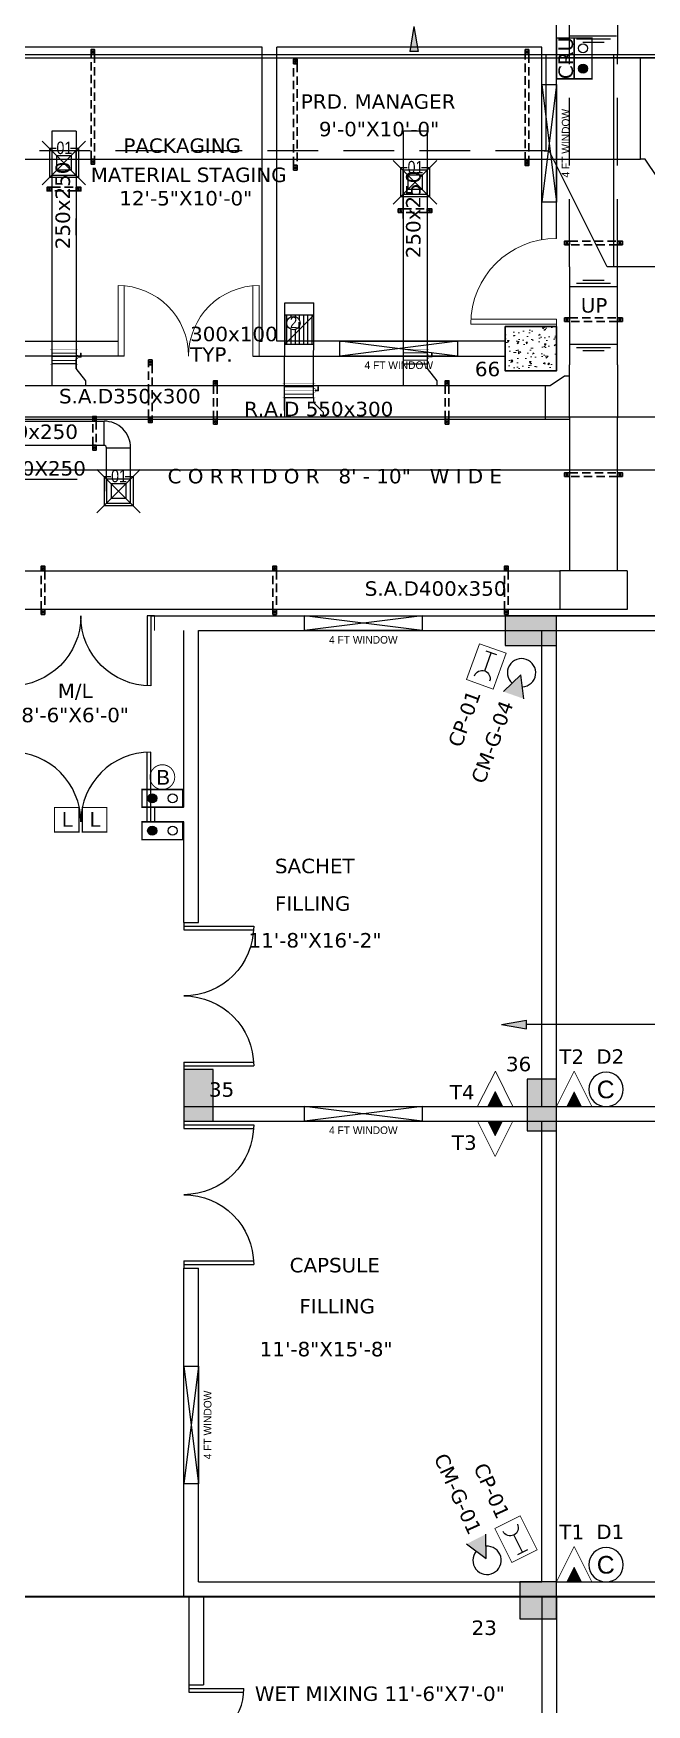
# Model space of a CAD drawing. Header units: millimetres. Extents: x -5691 to 68617, y -23008 to 84113.
# Drawn here: x 6824 to 13176, y 16027 to 33340 of the extents above; entities that cross this region are included whole.
import ezdxf
from ezdxf.enums import TextEntityAlignment as Align

# ---------------------------------------------------------------- set-up
doc = ezdxf.new("R2010")
doc.units = ezdxf.units.MM
doc.header["$LTSCALE"] = 700
doc.header["$MEASUREMENT"] = 0
doc.set_wipeout_variables(frame=1)
doc.linetypes.add('HIDDEN', pattern=[0.375, 0.25, -0.125])
for name, color, linetype, lineweight in [('architactur xref$0$AR. COLUMN', 8, 'Continuous', 30), ('architactur xref$0$AR. R.C.C HATCH', 8, 'Continuous', 9), ('SA-HANGERS', 21, 'Continuous', 30), ('VCD', 1, 'Continuous', 20)]:
    doc.layers.add(name, color=color, linetype=linetype, lineweight=lineweight)
for name, color, linetype in [('architactur xref$0$COLUMN', 8, 'Continuous'), ('architactur xref$0$COLUMN HATCH', 8, 'Continuous'), ('architactur xref$0$EL- DATA POINT', 8, 'Continuous'), ('architactur xref$0$EL- DOOR INTERLOCKING', 8, 'Continuous'), ('architactur xref$0$EL- TELEPHONE', 8, 'Continuous'), ('architactur xref$0$MAA - CCTV - ZAI', 8, 'Continuous'), ('architactur xref$0$MAA-PP.1', 8, 'Continuous'), ('architactur xref$0$TEXT', 8, 'Continuous'), ('architactur xref$0$WALL', 8, 'Continuous'), ('architactur xref$0$WINDOOW', 8, 'Continuous'), ('duct size', 7, 'Continuous'), ('rcp$0$01-dif', 76, 'Continuous'), ('rcp$0$Return grill 300x300', 5, 'Continuous'), ('rcp$0$RETURN GRILL-600x300', 5, 'Continuous'), ('rcp$0$WO DIFFUSER', 78, 'Continuous'), ('rcp$0$X-REF', 8, 'Continuous'), ('Return Ahu-05', 1, 'Continuous'), ('Return Ahu-06', 1, 'Continuous'), ('Supply Ahu-03', 3, 'Continuous'), ('Supply Ahu-05', 3, 'Continuous'), ('Supply Ahu-06', 3, 'Continuous'), ('TEXT', 7, 'Continuous'), ('X-REF', 8, 'Continuous')]:
    doc.layers.add(name, color=color, linetype=linetype)
doc.styles.add('architactur xref$0$AAFONT', font='stylu.ttf')
doc.styles.add('architactur xref$0$H St Bt', font='stylu.ttf')
doc.styles.add('architactur xref$0$style2', font='arial.ttf', dxfattribs={"height": 9})
doc.styles.add('architactur xref$0$VERDANA', font='verdana.ttf')
doc.styles.add('rcp$0$style1', font='ARIALN.TTF')
doc.styles.get("Standard").update_dxf_attribs({"font": 'romans.shx', "height": 200})
doc.styles.add('VERDANA', font='verdana.ttf')
doc.dimstyles.get("Standard").update_dxf_attribs({"dimtxt": 0.18, "dimasz": 0.18, "dimexe": 0.18, "dimexo": 0.0625, "dimgap": 0.09, "dimtad": 0, "dimtih": 1, "dimtoh": 1, "dimdec": 4, "dimzin": 0, "dimdsep": 46, "dimtxsty": 'Standard', "dimcen": 0.09, "dimadec": 0, "dimazin": 0, "dimtfac": 1, "dimtdec": 4, "dimtofl": 0, "dimtmove": 0, "dimatfit": 3, "dimfxl": 1, "dimtolj": 1, "dimtzin": 0, "dimarcsym": 0})

# ---------------------------------------------------------------- blocks, each defined once
blk = doc.blocks.new('*U13')
for p, q in [((0, 0), (0, 37)), ((500, 0), (500, 37))]:
    blk.add_line(p, q)
for points in [[(0, 0), (-50, 0), (-50, 37), (0, 37)], [(500, 37), (550, 37), (550, 0), (500, 0)]]:
    blk.add_lwpolyline(points)
at = {"linetype": 'HIDDEN', "ltscale": 0.5}
for points in [[(0, 37), (500, 37)], [(500, 0), (0, 0)]]:
    blk.add_lwpolyline(points, dxfattribs=at)
for centre in [(-25, 18), (525, 18)]:
    blk.add_circle(centre, 8.44)
blk = doc.blocks.new('*U14')
for p, q in [((0, 0), (0, 37)), ((400, 0), (400, 37))]:
    blk.add_line(p, q)
for points in [[(0, 0), (-50, 0), (-50, 37), (0, 37)], [(400, 37), (450, 37), (450, 0), (400, 0)]]:
    blk.add_lwpolyline(points)
at = {"linetype": 'HIDDEN', "ltscale": 0.5}
for points in [[(0, 37), (400, 37)], [(400, 0), (0, 0)]]:
    blk.add_lwpolyline(points, dxfattribs=at)
for centre in [(-25, 18), (425, 18)]:
    blk.add_circle(centre, 8.44)
blk = doc.blocks.new('*U15')
for p, q in [((0, 0), (0, 37)), ((250, 0), (250, 37))]:
    blk.add_line(p, q)
for points in [[(0, 0), (-50, 0), (-50, 37), (0, 37)], [(250, 37), (300, 37), (300, 0), (250, 0)]]:
    blk.add_lwpolyline(points)
at = {"linetype": 'HIDDEN', "ltscale": 0.5}
for points in [[(0, 37), (250, 37)], [(250, 0), (0, 0)]]:
    blk.add_lwpolyline(points, dxfattribs=at)
for centre in [(-25, 18), (275, 18)]:
    blk.add_circle(centre, 8.44)
blk = doc.blocks.new('*U17')
for p, q in [((0, 0), (0, 37)), ((250, 0), (250, 37))]:
    blk.add_line(p, q)
for points in [[(0, 0), (-50, 0), (-50, 37), (0, 37)], [(250, 37), (300, 37), (300, 0), (250, 0)]]:
    blk.add_lwpolyline(points)
at = {"linetype": 'HIDDEN', "ltscale": 0.5}
for points in [[(0, 37), (250, 37)], [(250, 0), (0, 0)]]:
    blk.add_lwpolyline(points, dxfattribs=at)
for centre in [(-25, 18), (275, 18)]:
    blk.add_circle(centre, 8.44)
blk = doc.blocks.new('*U108')
for p, q in [((0, 0), (0, 37)), ((550, 0), (550, 37))]:
    blk.add_line(p, q)
for points in [[(0, 0), (-50, 0), (-50, 37), (0, 37)], [(550, 37), (600, 37), (600, 0), (550, 0)]]:
    blk.add_lwpolyline(points)
at = {"linetype": 'HIDDEN', "ltscale": 0.5}
for points in [[(0, 37), (550, 37)], [(550, 0), (0, 0)]]:
    blk.add_lwpolyline(points, dxfattribs=at)
for centre in [(-25, 18), (575, 18)]:
    blk.add_circle(centre, 8.44)
blk = doc.blocks.new('*U18')
for p, q in [((0, 0), (0, 37)), ((350, 0), (350, 37))]:
    blk.add_line(p, q)
for points in [[(0, 0), (-50, 0), (-50, 37), (0, 37)], [(350, 37), (400, 37), (400, 0), (350, 0)]]:
    blk.add_lwpolyline(points)
at = {"linetype": 'HIDDEN', "ltscale": 0.5}
for points in [[(0, 37), (350, 37)], [(350, 0), (0, 0)]]:
    blk.add_lwpolyline(points, dxfattribs=at)
for centre in [(-25, 18), (375, 18)]:
    blk.add_circle(centre, 8.44)
blk = doc.blocks.new('*U121')
for p, q in [((0, 0), (0, 37)), ((1086, 0), (1086, 37))]:
    blk.add_line(p, q)
for points in [[(0, 0), (-50, 0), (-50, 37), (0, 37)], [(1086, 37), (1136, 37), (1136, 0), (1086, 0)]]:
    blk.add_lwpolyline(points)
at = {"linetype": 'HIDDEN', "ltscale": 0.5}
for points in [[(0, 37), (1086, 37)], [(1086, 0), (0, 0)]]:
    blk.add_lwpolyline(points, dxfattribs=at)
for centre in [(-25, 18), (1111, 18)]:
    blk.add_circle(centre, 8.44)
blk = doc.blocks.new('*U21')
for p, q in [((0, 0), (0, 37)), ((1050, 0), (1050, 37))]:
    blk.add_line(p, q)
for points in [[(0, 0), (-50, 0), (-50, 37), (0, 37)], [(1050, 37), (1100, 37), (1100, 0), (1050, 0)]]:
    blk.add_lwpolyline(points)
at = {"linetype": 'HIDDEN', "ltscale": 0.5}
for points in [[(0, 37), (1050, 37)], [(1050, 0), (0, 0)]]:
    blk.add_lwpolyline(points, dxfattribs=at)
for centre in [(-25, 18), (1075, 18)]:
    blk.add_circle(centre, 8.44)
blk = doc.blocks.new('*U122')
for p, q in [((0, 0), (0, 37)), ((1101, 0), (1101, 37))]:
    blk.add_line(p, q)
for points in [[(0, 0), (-50, 0), (-50, 37), (0, 37)], [(1101, 37), (1151, 37), (1151, 0), (1101, 0)]]:
    blk.add_lwpolyline(points)
at = {"linetype": 'HIDDEN', "ltscale": 0.5}
for points in [[(0, 37), (1101, 37)], [(1101, 0), (0, 0)]]:
    blk.add_lwpolyline(points, dxfattribs=at)
for centre in [(-25, 18), (1126, 18)]:
    blk.add_circle(centre, 8.44)
blk = doc.blocks.new('architactur xref$0$b d')
at = {"layer": 'architactur xref$0$WINDOOW', "color": 0, "lineweight": 0}
for p, q in [((67237.44, 17555.04), (67233.94, 17555.04)), ((67234.94, 17526.29), (67234.94, 17555.04)), ((67237.44, 17526.39), (67237.44, 17555.04)), ((67289.94, 17526.39), (67289.94, 17555.04)), ((67289.94, 17555.04), (67293.44, 17555.04)), ((67292.44, 17526.29), (67292.44, 17555.04))]:
    blk.add_line(p, q, dxfattribs=at)
for centre, start, end in [((67234.94, 17555.04), 270, 0), ((67292.44, 17555.04), 180, 270)]:
    blk.add_arc(centre, 28.75, start, end, dxfattribs=at)
blk = doc.blocks.new('architactur xref$0$D1')
at = {"layer": 'architactur xref$0$WINDOOW', "color": 0, "lineweight": 0}
for p, q in [((2995.31, -11647.76), (2960.36, -11647.76)), ((2995.31, -11647.76), (2995.31, -11650.76)), ((2995.31, -11649.76), (2960.31, -11649.76))]:
    blk.add_line(p, q, dxfattribs=at)
blk.add_arc((2995.31, -11649.76), 35, 90, 180, dxfattribs=at)
blk = doc.blocks.new('architactur xref$0$D5')
for p, q in [((1.5, 0), (1.5, 28.5)), ((3, 0), (3, 28.46)), ((57, 0), (57, 28.46)), ((58.5, 0), (58.5, 28.5)), ((3, 0), (0, 0)), ((60, 0), (57, 0))]:
    blk.add_line(p, q)
for centre, start, end in [((1.5, 0), 0, 90), ((58.5, 0), 90, 180)]:
    blk.add_arc(centre, 28.5, start, end)
blk = doc.blocks.new('architactur xref$0$D4')
for p, q in [((1.5, 0), (1.5, 22.5)), ((3, 0), (3, 22.45)), ((45, 0), (45, 22.45)), ((46.5, 0), (46.5, 22.5)), ((0, 0), (3, 0)), ((45, 0), (48, 0))]:
    blk.add_line(p, q)
for centre, start, end in [((1.5, 0), 0, 90), ((46.5, 0), 90, 180)]:
    blk.add_arc(centre, 22.5, start, end)
blk = doc.blocks.new('*U203')
at = {"layer": 'architactur xref$0$WALL', "color": 0}
for p, q in [((60520.06, 48188.77), (60526.06, 48188.77)), ((60520.06, 48140.77), (60520.06, 48188.77)), ((60526.06, 48188.77), (60520.06, 48140.77)), ((60520.06, 48188.77), (60526.06, 48140.77)), ((60526.06, 48188.77), (60526.06, 48140.77)), ((60526.06, 48140.77), (60520.06, 48140.77))]:
    blk.add_line(p, q, dxfattribs=at)
at = {"layer": 'architactur xref$0$TEXT', "lineweight": 0, "style": 'architactur xref$0$H St Bt'}
blk.add_text('4 FT WINDOW', height=3.1104, rotation=90, dxfattribs=at).set_placement((60531.34, 48150.84))
blk = doc.blocks.new('*U204')
at = {"layer": 'architactur xref$0$WALL', "color": 0}
for p, q in [((60520.06, 48188.77), (60526.06, 48188.77)), ((60520.06, 48140.77), (60520.06, 48188.77)), ((60526.06, 48188.77), (60520.06, 48140.77)), ((60520.06, 48188.77), (60526.06, 48140.77)), ((60526.06, 48188.77), (60526.06, 48140.77)), ((60526.06, 48140.77), (60520.06, 48140.77))]:
    blk.add_line(p, q, dxfattribs=at)
at = {"layer": 'architactur xref$0$TEXT', "lineweight": 0, "style": 'architactur xref$0$H St Bt'}
blk.add_text('4 FT WINDOW', height=3.1104, rotation=90, dxfattribs=at).set_placement((60531.34, 48150.84))
blk = doc.blocks.new('*U216')
at = {"layer": 'architactur xref$0$WALL', "color": 0}
for p, q in [((60520.06, 48188.77), (60526.06, 48188.77)), ((60520.06, 48140.77), (60520.06, 48188.77)), ((60526.06, 48188.77), (60520.06, 48140.77)), ((60520.06, 48188.77), (60526.06, 48140.77)), ((60526.06, 48188.77), (60526.06, 48140.77)), ((60526.06, 48140.77), (60520.06, 48140.77))]:
    blk.add_line(p, q, dxfattribs=at)
at = {"layer": 'architactur xref$0$TEXT', "lineweight": 0, "style": 'architactur xref$0$H St Bt'}
blk.add_text('4 FT WINDOW', height=3.1104, rotation=90, dxfattribs=at).set_placement((60531.34, 48150.84))
blk = doc.blocks.new('*U217')
at = {"layer": 'architactur xref$0$WALL', "color": 0}
for p, q in [((60520.06, 48188.77), (60526.06, 48188.77)), ((60520.06, 48140.77), (60520.06, 48188.77)), ((60526.06, 48188.77), (60520.06, 48140.77)), ((60520.06, 48188.77), (60526.06, 48140.77)), ((60526.06, 48188.77), (60526.06, 48140.77)), ((60526.06, 48140.77), (60520.06, 48140.77))]:
    blk.add_line(p, q, dxfattribs=at)
at = {"layer": 'architactur xref$0$TEXT', "lineweight": 0, "style": 'architactur xref$0$H St Bt'}
blk.add_text('4 FT WINDOW', height=3.1104, rotation=90, dxfattribs=at).set_placement((60531.34, 48150.84))
blk = doc.blocks.new('*U234')
at = {"layer": 'architactur xref$0$WALL', "color": 0}
for p, q in [((60520.06, 48188.77), (60526.06, 48188.77)), ((60520.06, 48140.77), (60520.06, 48188.77)), ((60526.06, 48188.77), (60520.06, 48140.77)), ((60520.06, 48188.77), (60526.06, 48140.77)), ((60526.06, 48188.77), (60526.06, 48140.77)), ((60526.06, 48140.77), (60520.06, 48140.77))]:
    blk.add_line(p, q, dxfattribs=at)
at = {"layer": 'architactur xref$0$TEXT', "lineweight": 0, "style": 'architactur xref$0$H St Bt'}
blk.add_text('4 FT WINDOW', height=3.1104, rotation=90, dxfattribs=at).set_placement((60531.34, 48150.84))
blk = doc.blocks.new('*U236')
at = {"layer": 'architactur xref$0$MAA - CCTV - ZAI'}
blk.add_hatch(color=0, dxfattribs=at).paths.add_polyline_path([(-0.65, 0), (-9.48, -4.42), (-9.48, 4.42)])
at = {"layer": 'architactur xref$0$MAA - CCTV - ZAI', "color": 0}
for p, q in [((-0.65, 0), (-9.48, 4.42)), ((-9.48, -4.42), (-0.65, 0))]:
    blk.add_line(p, q, dxfattribs=at)
blk.add_arc((0.24, 0), 5.77, 202.6408, 157.3592, dxfattribs=at)
blk = doc.blocks.new('architactur xref$0$CP')
at = {"layer": 'architactur xref$0$MAA - CCTV - ZAI', "lineweight": 0}
blk.add_lwpolyline([(5.77, 0), (5.77, -15.5), (-5.77, -15.5), (-5.77, 0)], close=True, dxfattribs=at)
at = {"layer": 'architactur xref$0$MAA-PP.1', "color": 0}
for p, q in [((-2.3, -1.8), (2.3, -1.8)), ((0, -9.68), (0, -1.8))]:
    blk.add_line(p, q, dxfattribs=at)
at = {"layer": 'architactur xref$0$MAA-PP.1', "color": 0, "extrusion": (0, 0, -1)}
blk.add_ellipse((0, -12.97), major_axis=(2.32, 2.32), ratio=1, start_param=3.926991, end_param=7.068583, dxfattribs=at)
blk = doc.blocks.new('*U237')
at = {"layer": 'architactur xref$0$MAA - CCTV - ZAI'}
blk.add_hatch(color=0, dxfattribs=at).paths.add_polyline_path([(-0.65, 0), (-9.48, -4.42), (-9.48, 4.42)])
at = {"layer": 'architactur xref$0$MAA - CCTV - ZAI', "color": 0}
for p, q in [((-0.65, 0), (-9.48, 4.42)), ((-9.48, -4.42), (-0.65, 0))]:
    blk.add_line(p, q, dxfattribs=at)
blk.add_arc((0.24, 0), 5.77, 202.6408, 157.3592, dxfattribs=at)
blk = doc.blocks.new('architactur xref$0$COMPUTER')
at = {"layer": 'architactur xref$0$EL- DATA POINT', "color": 0}
blk.add_circle((0, -7.8), 7.8, dxfattribs=at)
blk = doc.blocks.new('architactur xref$0$ZAI TELE')
at = {"layer": 'architactur xref$0$EL- TELEPHONE', "lineweight": 15}
blk.add_hatch(color=0, dxfattribs=at).paths.add_polyline_path([(0, 6.71), (3.36, 0), (-3.36, 0)])
at = {"layer": 'architactur xref$0$EL- TELEPHONE', "color": 0, "lineweight": 15}
for p, q in [((-8, 0), (0, 16)), ((0, 16), (8, 0)), ((-8, 0), (8, 0)), ((-3.36, 0), (0, 6.71)), ((0, 6.71), (3.36, 0))]:
    blk.add_line(p, q, dxfattribs=at)
blk = doc.blocks.new('architactur xref$0$L')
at = {"layer": 'architactur xref$0$EL- DOOR INTERLOCKING'}
blk.add_hatch(color=0, dxfattribs=at).paths.add_polyline_path([(1.64, 12.47, 1), (-2.07, 12.47, 1)])
at = {"layer": 'architactur xref$0$EL- DOOR INTERLOCKING', "color": 0, "const_width": 0.607}
blk.add_lwpolyline([(3.4, 16.63), (3.4, 0), (-3.83, 0), (-3.83, 16.63)], close=True, dxfattribs=at)
at = {"layer": 'architactur xref$0$EL- DOOR INTERLOCKING', "color": 0}
for centre in [(-0.22, 12.47), (-0.22, 4.16)]:
    blk.add_circle(centre, 1.85, dxfattribs=at)
blk = doc.blocks.new('architactur xref$0$CRU')
at = {"layer": 'architactur xref$0$EL- DOOR INTERLOCKING', "color": 0, "const_width": 0.607}
blk.add_lwpolyline([(-7, 0), (-7, 7.23), (9.63, 7.23), (9.63, 0)], close=True, dxfattribs=at)
blk = doc.blocks.new('architactur xref$0$B')
at = {"layer": 'architactur xref$0$EL- DOOR INTERLOCKING', "color": 0, "const_width": 0.385}
blk.add_lwpolyline([(0, 5.5, -0.414214), (5.04, 0.46, -0.414214), (0, -4.58, -0.414214), (-5.04, 0.46, -0.414214), (0, 5.5, -6.782507)], format="xyb", dxfattribs=at)
at = {"layer": 'architactur xref$0$EL- DOOR INTERLOCKING', "color": 0, "insert": (0.31, 0.36), "char_height": 6, "width": 24.87, "attachment_point": 5, "style": 'architactur xref$0$AAFONT'}
blk.add_mtext('{\\fArial|b0|i0|c0|p34;B}', dxfattribs=at)
blk = doc.blocks.new('architactur xref$0$SDADFSA')
at = {"lineweight": 18}
blk.add_wipeout([(-21, 0), (-21, -18), (0, -18), (0, 0)], dxfattribs=at)
at = {"layer": 'architactur xref$0$AR. R.C.C HATCH'}
h = blk.add_hatch(dxfattribs=at)
h.set_pattern_fill('AR-CONC', color=256, scale=1.05, angle=180, style=0)
h.paths.add_polyline_path([(-21, -18), (0, -18), (0, 0), (-21, 0)])
at = {"layer": 'architactur xref$0$AR. COLUMN', "lineweight": 18}
blk.add_lwpolyline([(-21, 0), (0, 0), (0, -18), (-21, -18)], close=True, dxfattribs=at)
blk.add_lwpolyline([(-21, 0), (0, 0), (0, -18), (-21, -18)], close=True, dxfattribs=at)
blk.add_lwpolyline([(-21, 0), (0, 0), (0, -18), (-21, -18)], close=True, dxfattribs=at)
at = {"layer": 'architactur xref$0$AR. COLUMN'}
blk.add_lwpolyline([(-21, 0), (-21, -18), (0, -18), (0, 0)], close=True, dxfattribs=at)
blk = doc.blocks.new('architactur xref')
at = {"layer": 'architactur xref$0$COLUMN HATCH', "linetype": 'Continuous'}
for points in [[(461, 1193), (461, 1181), (482, 1181), (482, 1193)], [(461, 1187), (461, 1175), (482, 1175), (482, 1187)], [(461, 1075), (461, 1063), (482, 1063), (482, 1075)], [(342, 890), (330, 890), (330, 869), (342, 869)], [(470, 865), (482, 865), (482, 886), (470, 886)], [(482, 681), (467, 681), (467, 666), (482, 666)]]:
    blk.add_hatch(color=256, dxfattribs=at).paths.add_polyline_path(points)
at = {"layer": 'architactur xref$0$TEXT'}
for points in [[(422.16, 1305.16), (425.59, 1305.16), (423.87, 1315.39)], [(469.7, 910.08), (469.7, 906.65), (459.47, 908.37)]]:
    blk.add_hatch(color=256, dxfattribs=at).paths.add_polyline_path(points)
at = {"layer": 'architactur xref$0$TEXT', "lineweight": 0}
for points in [[(461, 1187), (461, 1175), (482, 1175), (482, 1187)], [(461, 1075), (461, 1063), (482, 1063), (482, 1075)], [(342, 890), (330, 890), (330, 869), (342, 869)], [(470, 865), (482, 865), (482, 886), (470, 886)], [(482, 681), (467, 681), (467, 666), (482, 666)]]:
    blk.add_hatch(color=256, dxfattribs=at).paths.add_polyline_path(points)
at = {"layer": 'architactur xref$0$WALL'}
h = blk.add_hatch(dxfattribs=at)
h.set_pattern_fill('ANSI31', color=256, scale=60, style=0)
h.set_pattern_definition([(45, (-88192.6685, -49188.34), (-5.30330086, 5.30330086), [])])
h.paths.add_polyline_path([(228, 997), (258, 997), (258, 1054), (246, 1054), (246, 1069), (228, 1069)])
h.paths.add_polyline_path([(251.64, 1040.35), (318.53, 1040.35), (318.53, 1011.45), (251.64, 1011.45)], flags=9)
h.paths.add_polyline_path([(235.31, 1064.75), (248.21, 1064.75), (248.21, 1054.19), (235.31, 1054.19)], flags=24)
at = {"layer": 'architactur xref$0$COLUMN', "linetype": 'Continuous'}
blk.add_line((461, 1193), (461, 1175), dxfattribs=at)
for points in [[(482, 1193), (461, 1193)], [(461, 1175), (482, 1175), (482, 1193)], [(482, 1187), (461, 1187)], [(461, 1181), (482, 1181)], [(482, 681), (467, 681), (467, 666)], [(482, 666), (482, 681)], [(467, 666), (482, 666)]]:
    blk.add_lwpolyline(points, dxfattribs=at)
for points in [[(461, 1063), (482, 1063), (482, 1075), (461, 1075)], [(330, 869), (342, 869), (342, 890), (330, 890)], [(470, 865), (482, 865), (482, 886), (470, 886)]]:
    blk.add_lwpolyline(points, close=True, dxfattribs=at)
at = {"layer": 'architactur xref$0$EL- DOOR INTERLOCKING', "const_width": 0.486}
for points in [[(277.28, 986.86), (287.28, 986.86), (287.28, 996.86), (277.28, 996.86)], [(288.6, 986.86), (298.6, 986.86), (298.6, 996.86), (288.6, 996.86)]]:
    blk.add_lwpolyline(points, close=True, dxfattribs=at)
at = {"layer": 'architactur xref$0$TEXT'}
for p, q in [((423.86, 1315.35), (422.16, 1305.16)), ((423.88, 1315.35), (425.59, 1305.16)), ((425.59, 1305.16), (422.16, 1305.16)), ((459.51, 908.38), (469.7, 910.08)), ((459.51, 908.37), (469.7, 906.65)), ((469.7, 906.65), (469.7, 910.08)), ((786.9, 908.37), (469.7, 908.37))]:
    blk.add_line(p, q, dxfattribs=at)
at = {"layer": 'architactur xref$0$TEXT', "lineweight": 0}
for points in [[(461, 1175), (482, 1175), (482, 1187), (461, 1187)], [(461, 1063), (482, 1063), (482, 1075), (461, 1075)], [(330, 869), (342, 869), (342, 890), (330, 890)], [(470, 865), (482, 865), (482, 886), (470, 886)]]:
    blk.add_lwpolyline(points, close=True, dxfattribs=at)
for points in [[(482, 681), (467, 681), (467, 666), (482, 666)], [(482, 666), (482, 681)]]:
    blk.add_lwpolyline(points, dxfattribs=at)
at = {"layer": 'architactur xref$0$WALL', "linetype": 'Continuous'}
for p, q in [((482, 1229), (482, 1317)), ((362, 1307), (213, 1307)), ((362, 1187), (362, 1307)), ((368, 1187), (368, 1307)), ((476, 1307), (368, 1307)), ((476, 1228.48), (476, 1307)), ((213, 1187), (303.18, 1187)), ((360.68, 1187), (362, 1187)), ((476, 1187), (368, 1187)), ((482, 1181), (482, 1190.96)), ((305.68, 1181), (203.53, 1181)), ((358.18, 1181), (482, 1181)), ((316.5, 1075), (795, 1075)), ((330, 997), (330, 1069)), ((335.98, 950), (335.98, 1069)), ((335.98, 1069), (795, 1069)), ((336, 950), (336, 1069)), ((330, 997), (315, 997)), ((330, 991), (315, 991)), ((330, 950), (330, 991)), ((330, 950), (336, 950)), ((330, 868.95), (790.29, 868.95)), ((330, 808.95), (336, 808.95)), ((330, 675), (330, 808.95)), ((336, 681), (336, 808.95)), ((330, 675), (467, 675)), ((332, 675), (332, 639)), ((336, 681), (476, 681)), ((338, 675), (338, 639)), ((476, 675), (476, 591)), ((482, 681), (584, 681)), ((482, 675), (590, 675)), ((482, 675), (482, 610.5)), ((332, 639), (338, 639))]:
    blk.add_line(p, q, dxfattribs=at)
at = {"layer": 'architactur xref$0$WALL'}
blk.add_line((318, 997), (318, 991), dxfattribs=at)
at = {"layer": 'architactur xref$0$WALL', "linetype": 'Continuous'}
for points in [[(476, 874.88), (476, 1069)], [(482, 874.88), (482, 1069)], [(330, 874.88), (790.29, 874.88)], [(476, 681), (476, 868.95)], [(482, 681), (482, 868.95)]]:
    blk.add_lwpolyline(points, dxfattribs=at)
at = {"layer": 'architactur xref$0$WINDOOW', "lineweight": 0}
for p, q in [((476, 1187), (476, 1190.96)), ((318, 1075), (318, 1069)), ((336, 997), (335.98, 997)), ((336, 991), (335.98, 991))]:
    blk.add_line(p, q, dxfattribs=at)
at = {"layer": 'architactur xref$0$WINDOOW', "linetype": 'Continuous'}
blk.add_line((554, 1075), (461, 1075), dxfattribs=at)
at = {"layer": 'architactur xref$0$WINDOOW', "lineweight": 35}
blk.add_line((870, 675), (-15, 675), dxfattribs=at)
at = {"layer": 'architactur xref$0$COLUMN', "linetype": 'Continuous', "xscale": -1}
for p, rotation in [((258, 1075), 180), ((330, 890), 270), ((330, 808.95), 270)]:
    blk.add_blockref('architactur xref$0$D5', p, dxfattribs=dict(at, rotation=rotation))
at = {"layer": 'architactur xref$0$COLUMN', "linetype": 'Continuous'}
blk.add_blockref('architactur xref$0$D5', (258, 991), dxfattribs=at)
at = {"layer": 'architactur xref$0$COLUMN', "linetype": 'Continuous', "rotation": 270}
blk.add_blockref('architactur xref$0$D4', (332, 639), dxfattribs=at)
at = {"layer": 'architactur xref$0$EL- DATA POINT', "xscale": -0.9000000000027409, "yscale": 0.9000000000014546, "zscale": 0.9000000000000002, "rotation": 265.5885965415048}
for p in [(509.21, 881.34), (509.21, 687.48)]:
    blk.add_blockref('architactur xref$0$COMPUTER', p, dxfattribs=at)
at = {"layer": 'architactur xref$0$EL- DOOR INTERLOCKING'}
for name, p, rotation in [('architactur xref$0$CRU', (489.23, 1301.07), 90), ('architactur xref$0$L', (492.62, 1310.7), 180), ('architactur xref$0$L', (329.58, 1000.83), 90), ('architactur xref$0$L', (329.58, 987.6), 90)]:
    blk.add_blockref(name, p, dxfattribs=dict(at, rotation=rotation))
blk.add_blockref('architactur xref$0$B', (321.26, 1008.81), dxfattribs=at)
at = {"layer": 'architactur xref$0$EL- TELEPHONE'}
for p, xscale, yscale, zscale, rotation in [((457.02, 874.99), 0.8999999999967083, 0.8999999999967083, 0.8999999999967083, 359.8425965844001), ((489.2, 874.88), -0.8999999999967083, 0.9000000000014555, 0.9000000000000002, 0.1574034155998749), ((457, 868.95), -0.8999999999967077, 0.899999999994179, 0.9000000000000002, 180.1574034155999), ((489.2, 681.02), -0.8999999999967083, 0.9000000000014555, 0.9000000000000002, 0.1574034155998749)]:
    blk.add_blockref('architactur xref$0$ZAI TELE', p, dxfattribs=dict(at, xscale=xscale, yscale=yscale, zscale=zscale, rotation=rotation))
at = {"layer": 'architactur xref$0$MAA - CCTV - ZAI', "lineweight": 0}
for p, rotation in [((455.99, 1061.7), 340.3864159631481), ((468.93, 691.47), 206.5910996889556)]:
    blk.add_blockref('architactur xref$0$CP', p, dxfattribs=dict(at, rotation=rotation))
at = {"layer": 'architactur xref$0$MAA - CCTV - ZAI'}
for name, p, rotation in [('*U236', (467.67, 1051.6), 70.58793374806739), ('*U237', (453.57, 690.03), 296.7926174740367)]:
    blk.add_blockref(name, p, dxfattribs=dict(at, rotation=rotation))
at = {"layer": 'architactur xref$0$WALL'}
for name, p in [('*U216', (-60044.06, -46897.03)), ('*U204', (-60190.06, -47419.79))]:
    blk.add_blockref(name, p, dxfattribs=at)
at = {"layer": 'architactur xref$0$WALL', "rotation": 270}
for name, p in [('*U217', (-47747.14, 61707.06)), ('*U203', (-47761.59, 61595.06)), ('*U234', (-47761.59, 61395.02))]:
    blk.add_blockref(name, p, dxfattribs=at)
at = {"layer": 'architactur xref$0$WINDOOW', "lineweight": 0}
blk.add_blockref('architactur xref$0$D1', (-2513.31, 12843.76), dxfattribs=at)
at = {"layer": 'architactur xref$0$WINDOOW', "lineweight": 0, "xscale": -1, "rotation": 180}
blk.add_blockref('architactur xref$0$b d', (-66931.76, 18736.04), dxfattribs=at)
at = {"layer": 'architactur xref$0$EL- DATA POINT', "extrusion": (0, 0, -1), "char_height": 7.2, "width": 39.5099, "attachment_point": 5, "text_direction": (0.997148, 0.075473, 0), "style": 'architactur xref$0$style2'}
for insert in [(502.06, 881.91), (502.06, 688.05)]:
    blk.add_mtext('C', dxfattribs=dict(at, insert=insert))
at = {"layer": 'architactur xref$0$EL- DOOR INTERLOCKING', "char_height": 6, "width": 24.87, "attachment_point": 5, "style": 'architactur xref$0$AAFONT'}
for insert in [(282.61, 991.99), (293.93, 991.99)]:
    blk.add_mtext('{\\fArial|b0|i0|c0|p34;L}', dxfattribs=dict(at, insert=insert))
at = {"layer": 'architactur xref$0$TEXT', "lineweight": 0, "style": 'architactur xref$0$VERDANA'}
for s, height, p in [('PRD. MANAGER', 5.9055, (377.74, 1281.85)), ('9\'-0"X10\'-0"', 5.9055, (385.11, 1270.63)), ('PACKAGING ', 5.906, (305.37, 1263.86)), ('MATERIAL STAGING', 5.9055, (292.05, 1251.97, 0)), ('12\'-5"X10\'-0"', 5.9055, (303.7, 1242.41, 0))]:
    blk.add_text(s, height=height, dxfattribs=at).set_placement(p)
at = {"layer": 'architactur xref$0$TEXT', "style": 'architactur xref$0$VERDANA'}
for s, height, p in [('SACHET', 5.906, (367.15, 970.07)), ('FILLING', 5.906, (367.15, 954.74)), ('11\'-8"X16\'-2"', 5.9055, (356.39, 939.76)), ('CAPSULE', 5.906, (373.16, 807.27)), ('FILLING', 5.906, (377.15, 790.5)), ('11\'-8"X15\'-8"', 5.9055, (360.95, 773.02))]:
    blk.add_text(s, height=height, dxfattribs=at).set_placement(p)
at = {"layer": 'architactur xref$0$TEXT', "char_height": 5.906, "width": 220.5147, "attachment_point": 5, "style": 'architactur xref$0$VERDANA'}
for s, insert, rotation in [('CRU', (485.81, 1302.54), 90), ('CP-01', (444.45, 1033.13), 70.06428), ('CM-G-04', (455.82, 1023.6), 70.06428), ('CM-G-01', (441.72, 716.93), 294.30657), ('CP-01', (455.54, 718.17), 294.30657)]:
    blk.add_mtext(s, dxfattribs=dict(at, insert=insert, rotation=rotation))
at = {"layer": 'architactur xref$0$TEXT', "lineweight": 0, "width": 5.1391, "attachment_point": 5, "style": 'architactur xref$0$VERDANA'}
for s, insert, char_height in [('66', (453.86, 1175.66), 5.906), ('36', (466.53, 892.19), 5.906), ('\\pi-2.479,l2.479;35', (345.42, 881.8), 5.9055), ('23', (452.52, 662.28), 5.906)]:
    blk.add_mtext(s, dxfattribs=dict(at, insert=insert, char_height=char_height))
at = {"layer": 'architactur xref$0$TEXT', "linetype": 'Continuous', "char_height": 5.9055, "attachment_point": 5, "style": 'architactur xref$0$VERDANA'}
for s, insert, width in [('C O R R I D O R   8\' - 10"   W I D E', (391.58, 1131.97, 8.86), 146.7969), ('M/L\\P8\'-6"X6\'-0"', (285.7, 1039.46), 105.1582), ('WET MIXING 11\'-6"X7\'-0"', (409.95, 635.38), 140.211)]:
    blk.add_mtext(s, dxfattribs=dict(at, insert=insert, width=width))
at = {"layer": 'architactur xref$0$TEXT', "char_height": 5.906, "width": 146.5716, "attachment_point": 5, "style": 'architactur xref$0$VERDANA'}
for s, insert in [('T2', (488.17, 895.25)), ('D2', (503.93, 895.29)), ('T4', (443.54, 880.73)), ('T3', (444.38, 860.14)), ('T1', (488.17, 701.4)), ('D1', (503.93, 701.43))]:
    blk.add_mtext(s, dxfattribs=dict(at, insert=insert))
at = {"layer": 'architactur xref$0$AR. COLUMN', "lineweight": 18}
blk.add_blockref('architactur xref$0$SDADFSA', (482, 1193), dxfattribs=at)
blk = doc.blocks.new('*U132')
at = {"linetype": 'Continuous'}
for points in [[(-25, 20), (-25, 30), (-60, 30), (-60, 75), (-70, 75), (-70, 20), (-25, 20)], [(333, 75), (0, 75), (0, -25), (333, -25)]]:
    blk.add_lwpolyline(points, close=True, dxfattribs=at)
at = {"linetype": 'Continuous', "const_width": 5}
for points in [[(333, -75), (333, -75), (-25, -75), (0, -75), (0, 125), (-25, 125), (0, 125), (333, 125), (358, 125), (333, 125), (333, -75), (358, -75), (333, -75)], [(333, 25), (0, 25)]]:
    blk.add_lwpolyline(points, dxfattribs=at)
blk.add_lwpolyline([(0, 0), (0, 50), (-25, 50), (-25, 0)], close=True, dxfattribs=at)
blk = doc.blocks.new('*U133')
at = {"linetype": 'Continuous'}
for points in [[(-25, 20), (-25, 30), (-60, 30), (-60, 75), (-70, 75), (-70, 20), (-25, 20)], [(398, 75), (0, 75), (0, -25), (398, -25)]]:
    blk.add_lwpolyline(points, close=True, dxfattribs=at)
at = {"linetype": 'Continuous', "const_width": 5}
for points in [[(398, -75), (398, -75), (-25, -75), (0, -75), (0, 125), (-25, 125), (0, 125), (398, 125), (423, 125), (398, 125), (398, -75), (423, -75), (398, -75)], [(398, 25), (0, 25)]]:
    blk.add_lwpolyline(points, dxfattribs=at)
blk.add_lwpolyline([(0, 0), (0, 50), (-25, 50), (-25, 0)], close=True, dxfattribs=at)
blk = doc.blocks.new('rcp$0$grill 2')
at = {"layer": 'rcp$0$Return grill 300x300'}
for p, q in [((-181726, 9717), (-182026, 9717)), ((-182026, 9717), (-182026, 9417)), ((-181726, 9717), (-182026, 9417)), ((-182007, 9717), (-182007, 9417)), ((-181964, 9717), (-181964, 9698)), ((-181920, 9717), (-181920, 9701)), ((-181876, 9717), (-181876, 9668)), ((-181832, 9717), (-181832, 9417)), ((-181789, 9717), (-181789, 9417)), ((-181745, 9717), (-181745, 9417)), ((-181726, 9417), (-181726, 9717)), ((-181964, 9569), (-181964, 9417)), ((-181920, 9566), (-181920, 9417)), ((-181876, 9599), (-181876, 9417)), ((-182026, 9417), (-181726, 9417))]:
    blk.add_line(p, q, dxfattribs=at)
blk.add_ellipse((-181936, 9634), major_axis=(49.3, 49.3), ratio=1, start_param=5.497787, end_param=11.780972, dxfattribs=at)
at = {"layer": 'rcp$0$Return grill 300x300', "color": 7, "style": 'rcp$0$style1'}
blk.add_text('2', height=117, dxfattribs=at).set_placement((-181935, 9582, 0), align=Align.CENTER)
blk = doc.blocks.new('rcp$0$01')
at = {"layer": 'rcp$0$01-dif'}
for p, q in [((197256, -40400), (197706, -40850)), ((197706, -40400), (197256, -40850)), ((197401, -40475), (197331, -40475)), ((197331, -40475), (197331, -40775)), ((197631, -40475), (197550, -40475)), ((197631, -40475), (197631, -40775)), ((197556, -40550), (197406, -40550)), ((197406, -40550), (197406, -40700)), ((197556, -40550), (197556, -40700)), ((197631, -40775), (197331, -40775)), ((197556, -40700), (197406, -40700))]:
    blk.add_line(p, q, dxfattribs=at)
at = {"layer": 'rcp$0$01-dif', "style": 'rcp$0$style1'}
blk.add_text('01', height=128.4, dxfattribs=at).set_placement((197486, -40532), align=Align.CENTER)
blk = doc.blocks.new('rcp')
at = {"layer": 'rcp$0$X-REF', "xscale": 25.39999999999418, "yscale": 25.39999999999418, "zscale": 25.39999999999418}
blk.add_blockref('architactur xref', (0, 0), dxfattribs=at)
at = {"layer": 'rcp$0$RETURN GRILL-600x300'}
blk.add_blockref('rcp$0$grill 2', (191454, 20705), dxfattribs=at)
at = {"layer": 'rcp$0$WO DIFFUSER', "color": 41}
for p in [(-190341, 72622), (-186704, 72422), (-189775, 69222, -478)]:
    blk.add_blockref('rcp$0$01', p, dxfattribs=at)

msp = doc.modelspace()

# ---------------------------------------------------------------- block references
at = {"layer": 'X-REF', "ltscale": 8}
msp.add_blockref('rcp', (0, 0), dxfattribs=at)

# ---------------------------------------------------------------- next in the draw order: block references
at = {"layer": 'X-REF', "xscale": 25.39999999999418, "yscale": 25.39999999999418, "zscale": 25.39999999999418}
msp.add_blockref('architactur xref', (0, 0), dxfattribs=at)

# ---------------------------------------------------------------- next in the draw order: linework, layer by layer
at = {"layer": 'Return Ahu-05', "ltscale": 8}
for p, q in [((4436.9, 33085.5), (14732, 33085.5)), ((4436.9, 32035.5), (13112.9, 32035.5))]:
    msp.add_line(p, q, dxfattribs=at)
at = {"layer": 'Return Ahu-05'}
for p, q in [((14732, 33085.5, -222.8), (12262.5, 33085.5, -277.4)), ((13112.9, 32035.5, -277.4), (13112.9, 33085.5, -277.4)), ((13162.9, 32035.5, -277.4), (13112.9, 32035.5, -277.4)), ((13662.9, 31285.5, -277.4), (13162.9, 32035.5, -277.4))]:
    msp.add_line(p, q, dxfattribs=at)
at = {"layer": 'Return Ahu-06'}
for p, q in [((9425.4, 29431.7, -31.7), (9427.7, 30549.8, 15.5)), ((9427.7, 30549.8, 15.5), (9727.7, 30549.8, 15.5)), ((9724.5, 29565.5, -44.2), (9727.7, 30549.8)), ((9577.8, 30275, 225), (9577.8, 30350, 150)), ((9725.7, 29565.5, -26.1), (9425.7, 29565.5, -26.1)), ((9425.7, 29565.5, -26.1), (9425.7, 29365.5, -26.1)), ((9725.7, 29565.5, -26.1), (9725.7, 29515.5, -26.1)), ((9725.7, 29515.5, -26.1), (9825.7, 29415.5, -26.1)), ((13691, 29364.3, 22.2), (4222.1, 29364.3, 97)), ((9825.7, 29415.5, -26.1), (9825.7, 29365.1, -126.1)), ((13691, 28814.3, 22.2), (4224.1, 28814.3, 97))]:
    msp.add_line(p, q, dxfattribs=at)
at = {"layer": 'Supply Ahu-03'}
for p, q in [((7556, 29072.4, -125.1), (7556, 29322.4, -125.1)), ((7581, 29047.4, -125.1), (7831, 29047.4, -125.1))]:
    msp.add_line(p, q, dxfattribs=at)
for centre, radius, start, end in [((7556.6, 29048, -125.1), 274.4, 359.88382, 90.11618), ((7556.5, 29047.9, -125.1), 24.5, 358.80523, 91.19477)]:
    msp.add_arc(centre, radius, start, end, dxfattribs=at)
at = {"layer": 'Supply Ahu-05'}
for p, q in [((3815.3, 33121.8, -185.2), (14732, 33121.8, -185.2)), ((12116.3, 32121.8, -173.4), (12166.4, 32121.8, -173.4))]:
    msp.add_line(p, q, dxfattribs=at)
at = {"layer": 'Supply Ahu-05', "ltscale": 600}
for p, q in [((12136.3, 32121.8, -136.8), (12136.1, 33121.8, -185.2)), ((12836.2, 30921.8, 522.6), (12836.2, 33121.8, 471.2)), ((12766.4, 30921.8, -173.4), (12166.4, 32121.8, -173.4)), ((14732, 30921.8, -218.6), (12766.4, 30921.8, -173.4))]:
    msp.add_line(p, q, dxfattribs=at)
at = {"layer": 'Supply Ahu-05', "linetype": 'HIDDEN', "ltscale": 4}
for p, q in [((12375.8, 30921.8, 95.3), (12375.8, 33121.8, 83.5)), ((12875.8, 30921.8, -173.4), (12875.8, 33121.8, -185.2))]:
    msp.add_line(p, q, dxfattribs=at)
at = {"layer": 'Supply Ahu-05', "linetype": 'HIDDEN', "ltscale": 3}
msp.add_line((12136.3, 32121.8, -136.8), (3815.3, 32121.8, -294.9), dxfattribs=at)
at = {"layer": 'Supply Ahu-06', "ltscale": 600}
for p, q in [((12375.8, 33121.8, 83.5), (12375.8, 33620, 2.5)), ((12875.8, 33620, 13.6), (12875.8, 33121.8, 85.4)), ((7265.8, 32327.6, -252.8), (7015.8, 32327.6, -252.8)), ((10902.8, 32327.6, 928), (10652.8, 32327.6, 928)), ((12375.8, 29357.3, 75), (12375.8, 29907.3, 450)), ((12875.8, 29907.3, 75), (12875.8, 29357.3, 75))]:
    msp.add_line(p, q, dxfattribs=at)
at = {"layer": 'Supply Ahu-06'}
for p, q in [((12385.8, 33314.2, 450), (12865.8, 33314.2, 450)), ((12449.8, 33282.2, 450), (12801.8, 33282.2, 450)), ((12513.8, 33250.2, 450), (12737.8, 33250.2, 450)), ((7015.8, 32327.6, -252.8), (7015.8, 29692.2, 1212.1)), ((7265.7, 32327.6, 87.7), (7265.8, 29867.2, 499.6)), ((10652.8, 32327.6, 928), (10652.8, 29692.2, 46.1)), ((10902.8, 32327.6, -190.4), (10902.8, 29867.2, 525)), ((7015.7, 31997.8, 120.5), (7015.7, 31872.8, 245.5)), ((7265.7, 31997.8, 120.5), (7265.7, 31872.8, 120.5)), ((10652.8, 31422, 624.9), (10652.8, 31922.8, 624.9)), ((10652.8, 31797.8, 500), (10652.8, 31672.8, 625)), ((10902.8, 31797.8, 500), (10902.8, 31672.8, 500)), ((7265.8, 31373.9, 599.6), (7265.8, 31423.9, 599.6)), ((7265.8, 31248.9, 499.6), (7265.8, 31373.9, 599.6)), ((12375.8, 30921.8, -173.4), (12375.8, 29907.3, 450)), ((12875.8, 29907.3, 450), (12875.8, 30921.8, 450)), ((12385.8, 30719.3, 9.5), (12865.8, 30719.3, 9.5)), ((12449.8, 30751.3, 9.5), (12801.8, 30751.3, 9.5)), ((12513.8, 30783.3, 9.5), (12737.8, 30783.3, 9.5)), ((7265.8, 29867.2, 499.6), (7265.8, 29967.2, 499.6)), ((12385.8, 30119.3, 9.5), (12865.8, 30119.3, 9.5)), ((12449.8, 30087.3, 9.5), (12801.8, 30087.3, 9.5)), ((12513.8, 30055.3, 9.5), (12737.8, 30055.3, 9.5)), ((7265.8, 29917.2, 499.6), (7015.8, 29917.2, 499.6)), ((7365.8, 29742.2, 499.6), (7265.8, 29867.2, 499.6)), ((10652.8, 29917.2, 525), (10902.8, 29917.2, 525)), ((10902.8, 29867.2, 525), (11002.8, 29742.2, 525)), ((12175.8, 29692.2, 475), (12325.8, 29792.2, 475)), ((12325.8, 29792.2, 475), (12375.8, 29792.2, 450)), ((3832.3, 29692.2, 475), (12125.8, 29692.2, 475)), ((7365.8, 29694.4, 499.6), (7365.8, 29742.2, 499.6)), ((11002.8, 29742.2, 525), (11002.8, 29692.2, 475)), ((12125.8, 29692.2, 475), (12125.8, 29342.2, 475)), ((12125.8, 29692.2, 475), (12175.8, 29692.2, 475)), ((3832.3, 29342.2, 475), (12125.8, 29342.2, 475)), ((5500.8, 29322.4, -125.1), (7556, 29322.4, -125.1)), ((12125.8, 29342.2, 775), (12375.8, 29342.2, 475)), ((12375.8, 29357.3, 450), (12375.8, 27770.9, 450)), ((12875.8, 27770.9, 450), (12875.8, 29357.3, 450)), ((5500.8, 29072.4, -125.1), (7556, 29072.4, -125.1)), ((7581, 28597.4, -477.7), (7581, 29046.5, 625)), ((7831, 28597.4, -477.7), (7831, 29046.5, 625)), ((4760, 27770.9, 450), (12275.8, 27770.9, 450)), ((12275.8, 27770.9, 450), (12275.8, 27370.9, 450)), ((12375.8, 27770.9, 450), (12275.8, 27770.9, 450)), ((12975.8, 27770.9, 450), (12375.8, 27770.9, 450)), ((12975.8, 27770.9, 450), (12975.8, 27370.9, 450)), ((12275.8, 27370.9, 450), (4760, 27370.9, 450)), ((12975.8, 27370.9, 450), (12275.8, 27370.9, 450))]:
    msp.add_line(p, q, dxfattribs=at)
for points in [[(7015.7, 31872.8), (7265.7, 31872.8), (7265.7, 32122.8), (7015.7, 32122.8)], [(10652.7, 31672.8), (10902.7, 31672.8), (10902.7, 31922.8), (10652.7, 31922.8)]]:
    msp.add_lwpolyline(points, close=True, dxfattribs=at)
at = {"layer": 'Supply Ahu-06', "elevation": -477.7}
msp.add_lwpolyline([(7581, 28472.4), (7831, 28472.4), (7831, 28722.4), (7581, 28722.4)], close=True, dxfattribs=at)

# ---------------------------------------------------------------- next in the draw order: block references
at = {"layer": 'SA-HANGERS'}
for name, p, rotation in [('*U121', (7421.4, 33121.8, -185.2), 270.0018899840079), ('*U21', (9519.1, 33024), 270.0018899840079), ('*U122', (11919.1, 33121.8, -185.2), 270.0018899840079), ('*U17', (7265.7, 31745.8, 123.2), 180.0018899840079), ('*U17', (10902.8, 31522.2, 188), 180.0018899840079), ('*U13', (12376, 31150.9, 450), 0.0018899840078956), ('*U13', (12376, 30356, 9.5), 0.0018899840078956), ('*U108', (8054.2, 29357.3, 119.4), 90.0018899840075), ('*U18', (8728.1, 29342.2, 475), 90.0018899840075), ('*U18', (11128.1, 29342.2, 475), 90.0018899840075), ('*U15', (7476, 29072.4, -125.1), 90.0018899840075), ('*U13', (12376, 28750.9, 450), 0.0018899840078956), ('*U14', (6941.7, 27370.9, 450), 90.0018899840075), ('*U14', (9341.7, 27370.9, 450), 90.0018899840075), ('*U14', (11741.7, 27370.9, 450), 90.0018899840075)]:
    msp.add_blockref(name, p, dxfattribs=dict(at, rotation=rotation))
at = {"layer": 'VCD', "ltscale": 100, "xscale": -0.749999999999652, "yscale": 0.749999999999652, "zscale": 0.749999999999652}
for name, p in [('*U132', (7265.7, 29970.2, 491.8)), ('*U132', (10902.8, 29973.4, 510.5)), ('*U133', (9724.5, 29621.8, -44.2))]:
    msp.add_blockref(name, p, dxfattribs=at)

# ---------------------------------------------------------------- next in the draw order: texts
at = {"layer": 'duct size', "style": 'VERDANA'}
for p in [(7202.9, 31104.4, -350.1), (10833.9, 31010.6, 149.9)]:
    msp.add_text('250x250', height=150, rotation=90, dxfattribs=at).set_placement(p)
for s, p in [('UP', (12494.4, 30447.5, 9.5)), ('300x100', (8447.5, 30151.1, 762)), ('TYP.', (8447.5, 29938.5, 762)), ('S.A.D350x300', (7089.4, 29507.2, 625)), ('R.A.D 550x300', (9006.4, 29373.9, 225)), ('250x250', (6378.2, 29138.7, -750.1)), ('S.A.D300X250', (5880.6, 28759.1, 500)), ('S.A.D400x350', (10256.6, 27513.9, 1075))]:
    msp.add_text(s, height=150, dxfattribs=at).set_placement(p)

# ---------------------------------------------------------------- next in the draw order: leaders
at = {"layer": 'TEXT'}
msp.add_leader([(5400.8, 28721.9, 500), (7276.7, 28721.9, 500)], dimstyle='Standard', override={"dimasz": 300, "dimgap": 2, "dimtad": 0, "dimfxl": 3}, dxfattribs=at)

doc.saveas('drawing.dxf')
